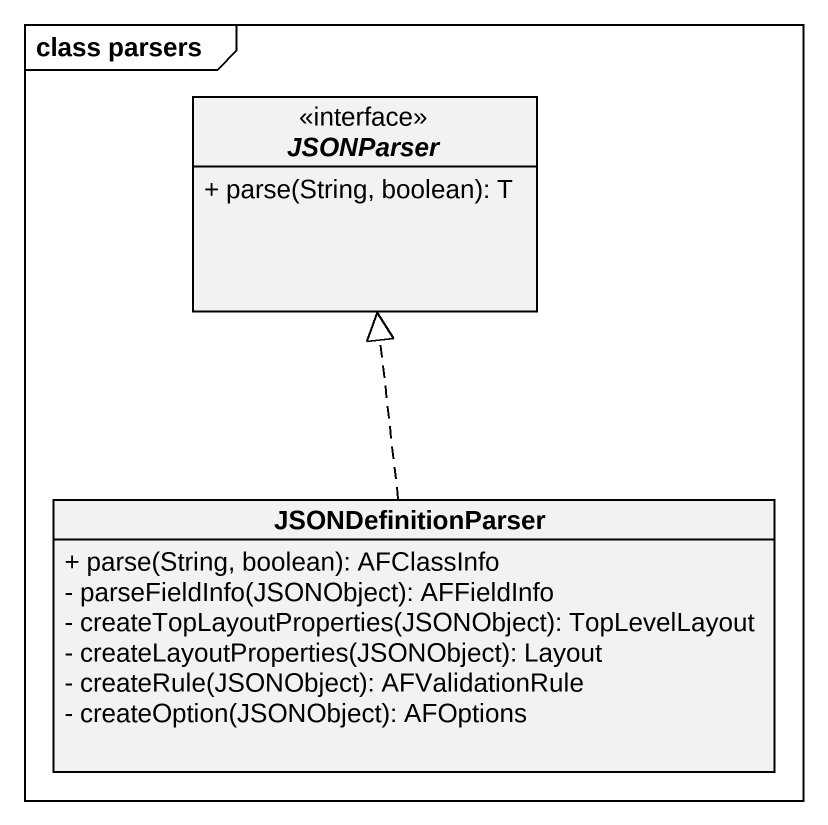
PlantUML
@startuml
mainframe class parsers
hide circle
hide empty members
skinparam classAttributeIconSize 0
interface JSONParser <<interface>> {
  + parse(String, boolean): T
}
class JSONDefinitionParser {
  + parse(String, boolean): AFClassInfo
  - parseFieldInfo(JSONObject): AFFieldInfo
  - createTopLayoutProperties(JSONObject): TopLevelLayout
  - createLayoutProperties(JSONObject): Layout
  - createRule(JSONObject): AFValidationRule
  - createOption(JSONObject): AFOptions
}
JSONDefinitionParser .up.|> JSONParser
@enduml
